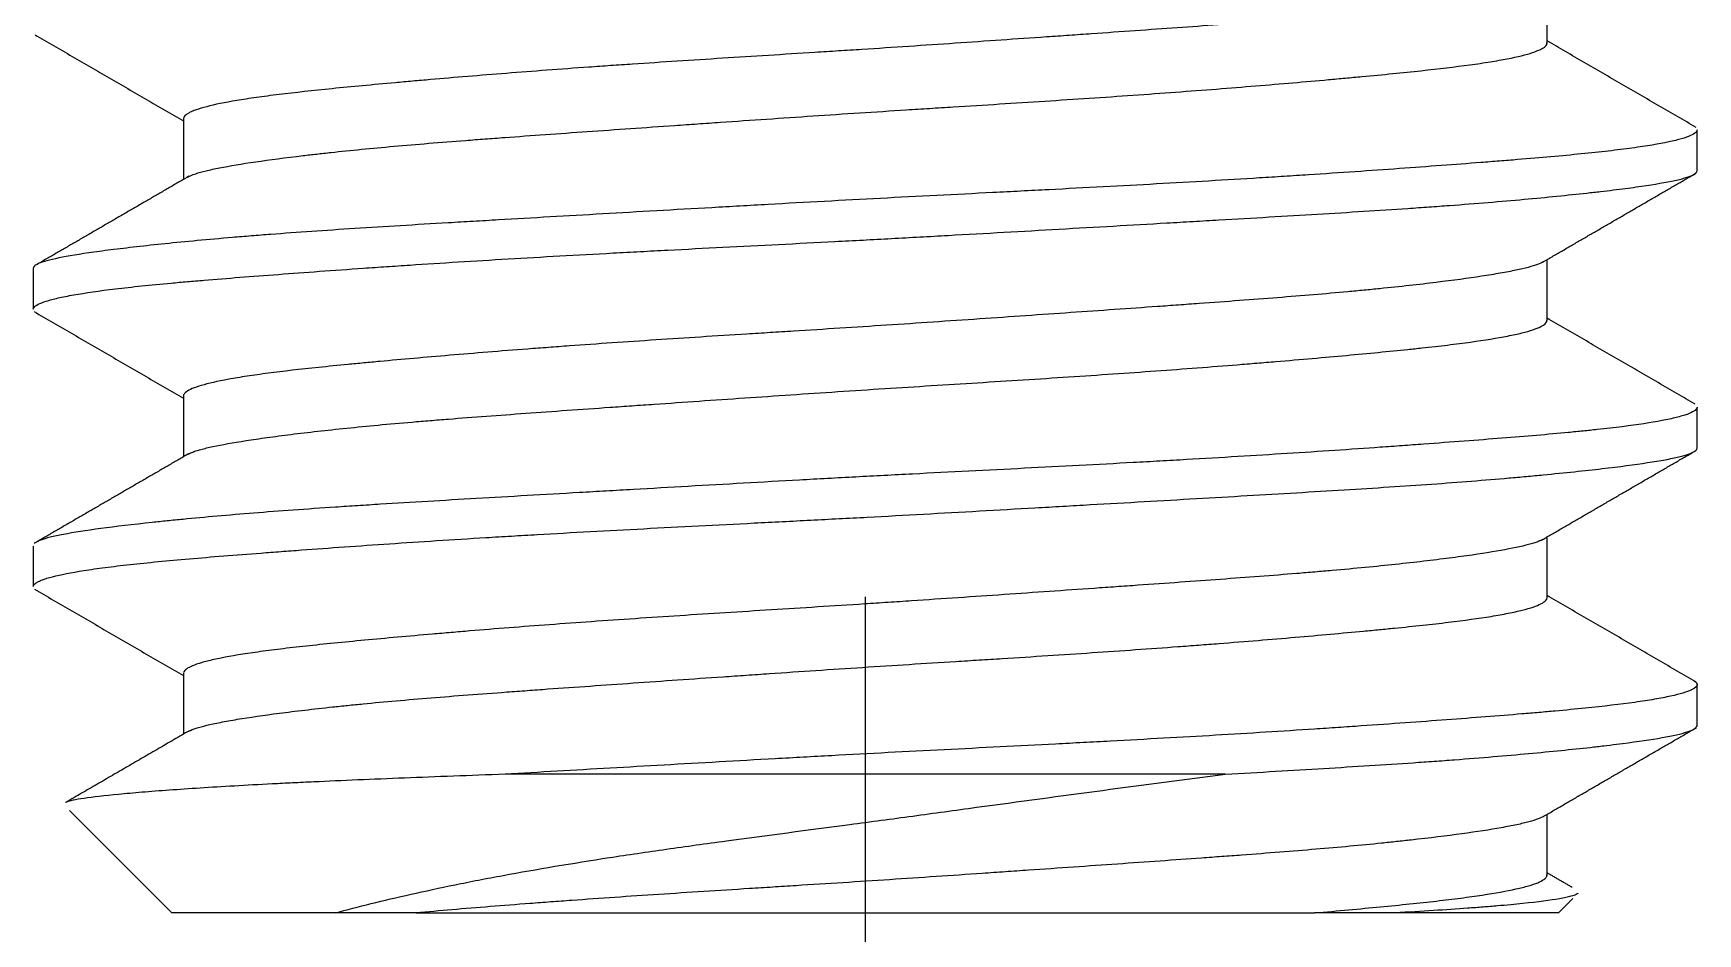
# Model space of a CAD drawing. Extents: x 1571 to 2360, y 0 to 579.
# Drawn here: x 1792.95 to 1798.95, y 174.46 to 177.71 of the extents above; entities that cross this region are included whole.
import ezdxf

# ---------------------------------------------------------------- set-up
doc = ezdxf.new("R2010")
doc.units = 0
doc.header["$LTSCALE"] = 10
doc.header["$MEASUREMENT"] = 0
doc.linetypes.add('CENTER', pattern=[2, 1.25, -0.25, 0.25, -0.25])
doc.layers.add('1', color=7, linetype='CONTINUOUS')

msp = doc.modelspace()

# ---------------------------------------------------------------- linework, layer by layer
at = {"layer": '1', "color": 1, "linetype": 'CENTER', "lineweight": -3}
msp.add_line((1795.947, 270.6756), (1795.947, 167.897), dxfattribs=at)
at = {"layer": '1', "color": 7, "linetype": 'Continuous', "lineweight": -3}
for p, q in [((1798.4055, 177.6716), (1798.4055, 177.8917)), ((1793.4885, 177.401), (1793.4885, 177.1808)), ((1798.947, 177.2138), (1798.947, 177.3593)), ((1798.4055, 176.6719), (1798.4055, 176.8917)), ((1792.947, 176.8593), (1792.947, 176.7134)), ((1793.4885, 176.4006), (1793.4885, 176.1808)), ((1798.947, 176.213), (1798.947, 176.3588)), ((1792.947, 175.859), (1792.947, 175.7137)), ((1798.4055, 175.6719), (1798.4055, 175.8917)), ((1793.4885, 175.4007), (1793.4885, 175.1808)), ((1798.947, 175.2136), (1798.947, 175.3596)), ((1797.2455, 175.0363), (1794.6485, 175.0363)), ((1793.0775, 174.9057), (1793.447, 174.5363)), ((1798.4055, 174.6716), (1798.4055, 174.8917)), ((1798.447, 174.5363), (1798.4984, 174.5876)), ((1794.0361, 174.5363), (1793.447, 174.5363)), ((1794.3274, 174.5363), (1797.5666, 174.5363)), ((1798.447, 174.5363), (1797.8579, 174.5363))]:
    msp.add_line(p, q, dxfattribs=at)
for points, knots in [([(1798.3942, 177.8852), (1798.3912, 177.8833), (1798.3876, 177.8813), (1798.376, 177.8759), (1798.3618, 177.8707), (1798.3434, 177.8654), (1798.33, 177.8619), (1798.3229, 177.8601), (1798.2849, 177.8513), (1798.2098, 177.8371), (1798.1068, 177.8223), (1798.0335, 177.8129), (1798.0185, 177.811), (1797.9873, 177.8072), (1797.9714, 177.8053), (1797.9224, 177.7996), (1797.8884, 177.7958), (1797.782, 177.7846), (1797.7055, 177.7772), (1797.5824, 177.7664), (1797.54, 177.7629), (1797.4522, 177.7558), (1797.4068, 177.7523), (1797.2681, 177.7417), (1797.0759, 177.7277), (1796.8698, 177.7133), (1796.7365, 177.704), (1796.7096, 177.7021), (1796.6555, 177.6983), (1796.6283, 177.6964), (1796.5467, 177.6908), (1796.492, 177.687), (1796.3271, 177.6756), (1796.2161, 177.668), (1796.048, 177.6568), (1795.9918, 177.6531), (1795.9069, 177.6476), (1795.8785, 177.6458), (1795.8218, 177.6422), (1795.7936, 177.6404), (1795.6529, 177.6315), (1795.5418, 177.6246), (1795.3228, 177.6107), (1795.2148, 177.6037), (1795.0817, 177.5947), (1795.0552, 177.5929), (1795.0026, 177.5893), (1794.9766, 177.5874), (1794.8992, 177.582), (1794.8487, 177.5783), (1794.7, 177.5672), (1794.6047, 177.5597), (1794.4678, 177.5484), (1794.4232, 177.5446), (1794.3577, 177.5389), (1794.3361, 177.537), (1794.2938, 177.5333), (1794.273, 177.5314), (1794.1709, 177.5222), (1794.0952, 177.5151), (1793.9554, 177.5011), (1793.8914, 177.4941), (1793.819, 177.4852), (1793.8049, 177.4834), (1793.7777, 177.4799), (1793.7646, 177.4781), (1793.7265, 177.4727), (1793.703, 177.4691), (1793.6377, 177.4582), (1793.6014, 177.4508), (1793.5577, 177.4395), (1793.545, 177.4357), (1793.5287, 177.43), (1793.5237, 177.4281), (1793.5148, 177.4243), (1793.5108, 177.4223), (1793.4953, 177.4139), (1793.4891, 177.4074), (1793.4885, 177.4011)], [0, 0, 0, 0, 0.012642, 0.012642, 0.035221, 0.046511, 0.046511, 0.057801, 0.057801, 0.10296, 0.148118, 0.148118, 0.159408, 0.159408, 0.170698, 0.170698, 0.193277, 0.193277, 0.238436, 0.238436, 0.261016, 0.261016, 0.283595, 0.283595, 0.328754, 0.373913, 0.373913, 0.385203, 0.385203, 0.396492, 0.396492, 0.419072, 0.419072, 0.464231, 0.464231, 0.48681, 0.48681, 0.4981, 0.4981, 0.50939, 0.50939, 0.554548, 0.554548, 0.599707, 0.599707, 0.610997, 0.610997, 0.622287, 0.622287, 0.644866, 0.644866, 0.690025, 0.690025, 0.712605, 0.712605, 0.723894, 0.723894, 0.735184, 0.735184, 0.780343, 0.780343, 0.825502, 0.825502, 0.836792, 0.836792, 0.848081, 0.848081, 0.870661, 0.870661, 0.91582, 0.91582, 0.938399, 0.938399, 0.949689, 0.949689, 0.960978, 0.960978, 1, 1, 1, 1]), ([(1793.503, 177.1893), (1793.5102, 177.1934), (1793.5201, 177.1975), (1793.5431, 177.2051), (1793.5618, 177.2103), (1793.5848, 177.2156), (1793.6011, 177.2192), (1793.6098, 177.2209), (1793.6554, 177.2299), (1793.6988, 177.2371), (1793.7992, 177.2518), (1793.8561, 177.2593), (1793.9358, 177.2688), (1793.9521, 177.2706), (1793.9857, 177.2744), (1794.003, 177.2764), (1794.0558, 177.2821), (1794.0924, 177.2858), (1794.206, 177.297), (1794.2869, 177.3041), (1794.4161, 177.3147), (1794.4827, 177.3199), (1794.5522, 177.3252), (1794.5992, 177.3287), (1794.6231, 177.3305), (1794.7433, 177.3394), (1794.9418, 177.3535), (1795.1523, 177.3682), (1795.2877, 177.3776), (1795.315, 177.3795), (1795.3699, 177.3833), (1795.3976, 177.3852), (1795.4805, 177.391), (1795.536, 177.3948), (1795.7026, 177.4061), (1795.8143, 177.4137), (1795.9825, 177.4246), (1796.0668, 177.43), (1796.1515, 177.4354), (1796.208, 177.4389), (1796.2362, 177.4407), (1796.3764, 177.4495), (1796.5965, 177.4633), (1796.8085, 177.4774), (1796.9644, 177.4884), (1797.016, 177.4921), (1797.1166, 177.4995), (1797.1658, 177.5032), (1797.31, 177.5145), (1797.4018, 177.522), (1797.5329, 177.5333), (1797.5755, 177.537), (1797.6377, 177.5426), (1797.6582, 177.5445), (1797.6985, 177.5482), (1797.7183, 177.55), (1797.815, 177.559), (1797.9571, 177.573), (1798.0745, 177.5869), (1798.1399, 177.5959), (1798.1526, 177.5977), (1798.1771, 177.6013), (1798.1889, 177.6032), (1798.2227, 177.6086), (1798.2434, 177.6123), (1798.3, 177.6233), (1798.3304, 177.6308), (1798.3649, 177.6422), (1798.3745, 177.646), (1798.3862, 177.6517), (1798.3896, 177.6536), (1798.3954, 177.6575), (1798.3978, 177.6593), (1798.404, 177.6654), (1798.4059, 177.6695), (1798.4054, 177.6735)], [0, 0, 0, 0, 0.026734, 0.026734, 0.049314, 0.060604, 0.060604, 0.071893, 0.071893, 0.117052, 0.117052, 0.162211, 0.162211, 0.173501, 0.173501, 0.184791, 0.184791, 0.20737, 0.20737, 0.252529, 0.252529, 0.275109, 0.286399, 0.286399, 0.297688, 0.297688, 0.342847, 0.388006, 0.388006, 0.399296, 0.399296, 0.410586, 0.410586, 0.433165, 0.433165, 0.478324, 0.478324, 0.500904, 0.512194, 0.512194, 0.523483, 0.523483, 0.568642, 0.613801, 0.613801, 0.636381, 0.636381, 0.65896, 0.65896, 0.704119, 0.704119, 0.726699, 0.726699, 0.737989, 0.737989, 0.749278, 0.749278, 0.794437, 0.839596, 0.839596, 0.850886, 0.850886, 0.862176, 0.862176, 0.884755, 0.884755, 0.929914, 0.929914, 0.952494, 0.952494, 0.963784, 0.963784, 0.975073, 0.975073, 1, 1, 1, 1]), ([(1798.947, 177.3602), (1798.9471, 177.3587), (1798.9468, 177.3572), (1798.9452, 177.3538), (1798.9438, 177.352), (1798.9337, 177.3426), (1798.9164, 177.335), (1798.8641, 177.3199), (1798.829, 177.3124), (1798.7739, 177.3032), (1798.7623, 177.3013), (1798.738, 177.2977), (1798.7252, 177.2958), (1798.6854, 177.2904), (1798.6569, 177.2868), (1798.5653, 177.2763), (1798.4965, 177.2694), (1798.3816, 177.2591), (1798.3414, 177.2557), (1798.2781, 177.2505), (1798.2564, 177.2488), (1798.2122, 177.2453), (1798.1896, 177.2435), (1798.0746, 177.2346), (1797.9767, 177.2273), (1797.7695, 177.2124), (1797.6602, 177.2049), (1797.5163, 177.1955), (1797.4872, 177.1937), (1797.4281, 177.1899), (1797.3982, 177.188), (1797.3079, 177.1825), (1797.2469, 177.1788), (1797.0617, 177.168), (1796.9351, 177.161), (1796.7406, 177.1506), (1796.675, 177.1472), (1796.5755, 177.142), (1796.5421, 177.1403), (1796.475, 177.1369), (1796.4411, 177.1351), (1796.2723, 177.1265), (1796.1372, 177.1197), (1795.867, 177.1055), (1795.7319, 177.0981), (1795.5629, 177.0886), (1795.5292, 177.0867), (1795.4616, 177.0829), (1795.4278, 177.081), (1795.3271, 177.0752), (1795.2607, 177.0714), (1795.0639, 177.0602), (1794.9356, 177.0528), (1794.7478, 177.042), (1794.686, 177.0384), (1794.5943, 177.0331), (1794.564, 177.0313), (1794.5036, 177.0278), (1794.4736, 177.0261), (1794.3258, 177.0173), (1794.2135, 177.0105), (1794, 176.9968), (1793.8989, 176.9899), (1793.7799, 176.9808), (1793.7564, 176.9789), (1793.7103, 176.9752), (1793.6875, 176.9733), (1793.621, 176.9677), (1793.5787, 176.9639), (1793.4575, 176.9527), (1793.3845, 176.9452), (1793.2866, 176.9341), (1793.2559, 176.9304), (1793.2128, 176.925), (1793.1989, 176.9232), (1793.1722, 176.9196), (1793.1593, 176.9178), (1793.098, 176.9089), (1793.0183, 176.8951), (1792.9739, 176.8816), (1792.9608, 176.8746), (1792.9607, 176.8745), (1792.9605, 176.8745)], [0, 0, 0, 0, 0.009171, 0.009171, 0.0203, 0.0203, 0.064816, 0.064816, 0.109331, 0.109331, 0.12046, 0.12046, 0.131589, 0.131589, 0.153847, 0.153847, 0.198363, 0.198363, 0.22062, 0.22062, 0.231749, 0.231749, 0.242878, 0.242878, 0.287394, 0.287394, 0.33191, 0.33191, 0.343038, 0.343038, 0.354167, 0.354167, 0.376425, 0.376425, 0.420941, 0.420941, 0.443199, 0.443199, 0.454328, 0.454328, 0.465457, 0.465457, 0.509972, 0.509972, 0.554488, 0.554488, 0.565617, 0.565617, 0.576746, 0.576746, 0.599004, 0.599004, 0.643519, 0.643519, 0.665777, 0.665777, 0.676906, 0.676906, 0.688035, 0.688035, 0.732551, 0.732551, 0.777066, 0.777066, 0.788195, 0.788195, 0.799324, 0.799324, 0.821582, 0.821582, 0.866098, 0.866098, 0.888355, 0.888355, 0.899484, 0.899484, 0.910613, 0.910613, 0.955129, 0.999645, 0.999645, 1, 1, 1, 1]), ([(1792.947, 176.7129), (1792.947, 176.7151), (1792.9479, 176.7173), (1792.9552, 176.7269), (1792.9699, 176.7344), (1793.0056, 176.7458), (1793.0198, 176.7496), (1793.0447, 176.7553), (1793.0535, 176.7572), (1793.0723, 176.761), (1793.0823, 176.7628), (1793.1346, 176.7721), (1793.1849, 176.7793), (1793.3021, 176.7934), (1793.369, 176.8004), (1793.4633, 176.809), (1793.4827, 176.8108), (1793.5223, 176.8142), (1793.5829, 176.8194), (1793.6474, 176.8246), (1793.7812, 176.835), (1793.877, 176.8422), (1794.0306, 176.8534), (1794.0834, 176.8571), (1794.1653, 176.8628), (1794.193, 176.8647), (1794.2488, 176.8685), (1794.277, 176.8704), (1794.4192, 176.8798), (1794.5372, 176.8872), (1794.7813, 176.9017), (1794.9075, 176.9087), (1795.0705, 176.9175), (1795.1034, 176.9193), (1795.1691, 176.9227), (1795.2679, 176.9279), (1795.3674, 176.933), (1795.5673, 176.9432), (1795.7018, 176.95), (1795.9052, 176.9606), (1795.9733, 176.9642), (1796.0759, 176.9698), (1796.1101, 176.9717), (1796.1782, 176.9754), (1796.2121, 176.9773), (1796.3812, 176.9867), (1796.5145, 176.9943), (1796.7773, 177.0093), (1796.9069, 177.0167), (1797.0664, 177.0259), (1797.0981, 177.0277), (1797.1608, 177.0314), (1797.2539, 177.0367), (1797.3444, 177.042), (1797.5217, 177.0524), (1797.6352, 177.0592), (1797.7983, 177.0696), (1797.8514, 177.073), (1797.9293, 177.0783), (1797.9549, 177.0801), (1798.005, 177.0836), (1798.0297, 177.0854), (1798.1506, 177.0944), (1798.2402, 177.1018), (1798.4052, 177.1168), (1798.4807, 177.1243), (1798.566, 177.1337), (1798.5825, 177.1356), (1798.6144, 177.1393), (1798.6606, 177.1448), (1798.7019, 177.1502), (1798.7781, 177.1608), (1798.8203, 177.1678), (1798.8707, 177.1781), (1798.8853, 177.1815), (1798.91, 177.1884), (1798.92, 177.1918), (1798.941, 177.2012), (1798.9474, 177.2072), (1798.947, 177.2134)], [0, 0, 0, 0, 0.013123, 0.013123, 0.056286, 0.056286, 0.077867, 0.077867, 0.088658, 0.088658, 0.099449, 0.099449, 0.142612, 0.142612, 0.185775, 0.185775, 0.196565, 0.196565, 0.207356, 0.228938, 0.228938, 0.272101, 0.272101, 0.293682, 0.293682, 0.304473, 0.304473, 0.315264, 0.315264, 0.358427, 0.358427, 0.40159, 0.40159, 0.41238, 0.41238, 0.423171, 0.444753, 0.444753, 0.487916, 0.487916, 0.509497, 0.509497, 0.520288, 0.520288, 0.531079, 0.531079, 0.574242, 0.574242, 0.617405, 0.617405, 0.628195, 0.628195, 0.638986, 0.660568, 0.660568, 0.703731, 0.703731, 0.725312, 0.725312, 0.736103, 0.736103, 0.746894, 0.746894, 0.790057, 0.790057, 0.83322, 0.83322, 0.84401, 0.84401, 0.854801, 0.876383, 0.876383, 0.919546, 0.919546, 0.941127, 0.941127, 0.962709, 0.962709, 1, 1, 1, 1]), ([(1798.3922, 176.8839), (1798.3868, 176.8807), (1798.3799, 176.8776), (1798.3528, 176.8674), (1798.3267, 176.8605), (1798.2764, 176.8499), (1798.2577, 176.8463), (1798.2268, 176.8409), (1798.216, 176.8391), (1798.1936, 176.8354), (1798.1819, 176.8336), (1798.1217, 176.8244), (1798.067, 176.817), (1797.9446, 176.802), (1797.8769, 176.7944), (1797.7839, 176.785), (1797.7649, 176.7831), (1797.7263, 176.7794), (1797.7068, 176.7775), (1797.647, 176.772), (1797.606, 176.7685), (1797.4794, 176.7578), (1797.3901, 176.7509), (1797.2491, 176.7404), (1797.2009, 176.7368), (1797.1267, 176.7315), (1797.1017, 176.7297), (1797.0514, 176.7261), (1797.0262, 176.7243), (1796.899, 176.7153), (1796.7947, 176.708), (1796.5811, 176.6931), (1796.4717, 176.6856), (1796.2479, 176.6702), (1796.1359, 176.6626), (1795.9119, 176.6479), (1795.7999, 176.6408), (1795.66, 176.632), (1795.632, 176.6302), (1795.576, 176.6267), (1795.548, 176.6249), (1795.4641, 176.6197), (1795.4089, 176.6162), (1795.2451, 176.6057), (1795.1384, 176.5986), (1794.9824, 176.5879), (1794.9053, 176.5824), (1794.8296, 176.5769), (1794.7795, 176.5731), (1794.7546, 176.5713), (1794.6315, 176.5619), (1794.5379, 176.5543), (1794.3603, 176.5393), (1794.2762, 176.5318), (1794.1773, 176.5227), (1794.1578, 176.5209), (1794.1194, 176.5173), (1794.1005, 176.5155), (1794.0452, 176.5101), (1794.0099, 176.5066), (1793.9091, 176.4961), (1793.8484, 176.4891), (1793.7672, 176.4785), (1793.729, 176.4732), (1793.6946, 176.4677), (1793.6725, 176.464), (1793.6618, 176.4622), (1793.6111, 176.4529), (1793.5454, 176.438), (1793.5094, 176.4228), (1793.4964, 176.4133), (1793.4942, 176.4114), (1793.491, 176.4077), (1793.4898, 176.4058), (1793.4888, 176.403), (1793.4886, 176.4021), (1793.4885, 176.4012)], [0, 0, 0, 0, 0.02065, 0.02065, 0.06594, 0.06594, 0.088585, 0.088585, 0.099907, 0.099907, 0.11123, 0.11123, 0.156519, 0.156519, 0.201809, 0.201809, 0.213131, 0.213131, 0.224454, 0.224454, 0.247099, 0.247099, 0.292389, 0.292389, 0.315033, 0.315033, 0.326356, 0.326356, 0.337678, 0.337678, 0.382968, 0.382968, 0.428258, 0.428258, 0.473548, 0.473548, 0.518837, 0.518837, 0.53016, 0.53016, 0.541482, 0.541482, 0.564127, 0.564127, 0.609417, 0.609417, 0.632062, 0.643384, 0.643384, 0.654707, 0.654707, 0.699996, 0.699996, 0.745286, 0.745286, 0.756609, 0.756609, 0.767931, 0.767931, 0.790576, 0.790576, 0.835866, 0.835866, 0.858511, 0.869833, 0.869833, 0.881156, 0.881156, 0.926445, 0.971735, 0.971735, 0.983058, 0.983058, 0.99438, 0.99438, 1, 1, 1, 1]), ([(1792.9524, 176.8691), (1792.9505, 176.8674), (1792.9491, 176.8658), (1792.9476, 176.863), (1792.9472, 176.862), (1792.9471, 176.8609)], [0, 0, 0, 0, 0.614539, 0.614539, 1, 1, 1, 1]), ([(1793.5031, 176.1893), (1793.5074, 176.1918), (1793.5126, 176.1942), (1793.5233, 176.1985), (1793.5283, 176.2002), (1793.5391, 176.2037), (1793.545, 176.2055), (1793.564, 176.2108), (1793.5785, 176.2143), (1793.6274, 176.2248), (1793.6672, 176.2319), (1793.7377, 176.2429), (1793.7631, 176.2466), (1793.8039, 176.2522), (1793.8179, 176.2541), (1793.8468, 176.2579), (1793.8616, 176.2598), (1793.9377, 176.2692), (1794.0045, 176.2767), (1794.1499, 176.2917), (1794.2285, 176.299), (1794.3344, 176.308), (1794.356, 176.3098), (1794.3995, 176.3133), (1794.4216, 176.3151), (1794.4885, 176.3204), (1794.5341, 176.3239), (1794.6739, 176.3343), (1794.771, 176.3413), (1794.9227, 176.3521), (1794.9743, 176.3558), (1795.0532, 176.3613), (1795.0797, 176.3631), (1795.1329, 176.3669), (1795.1596, 176.3687), (1795.2934, 176.378), (1795.4021, 176.3856), (1795.6226, 176.4007), (1795.7344, 176.4083), (1795.9046, 176.4196), (1795.9611, 176.4232), (1796.0736, 176.4305), (1796.1296, 176.434), (1796.2969, 176.4445), (1796.4075, 176.4514), (1796.5718, 176.4619), (1796.6263, 176.4654), (1796.7347, 176.4726), (1796.788, 176.4761), (1796.9452, 176.4869), (1797.0465, 176.4942), (1797.1933, 176.5054), (1797.2654, 176.511), (1797.3355, 176.5167), (1797.3818, 176.5205), (1797.4048, 176.5224), (1797.518, 176.5319), (1797.6028, 176.5394), (1797.7615, 176.5539), (1797.8354, 176.561), (1797.9207, 176.5698), (1797.9374, 176.5715), (1797.9701, 176.575), (1797.9861, 176.5768), (1798.0328, 176.5821), (1798.0621, 176.5856), (1798.1448, 176.5963), (1798.1929, 176.6034), (1798.2546, 176.6144), (1798.2828, 176.6199), (1798.3071, 176.6255), (1798.3223, 176.6293), (1798.3295, 176.6312), (1798.3629, 176.6408), (1798.3817, 176.6484), (1798.4019, 176.6618), (1798.4061, 176.6677), (1798.4054, 176.6735)], [0, 0, 0, 0, 0.015896, 0.015896, 0.027185, 0.027185, 0.038475, 0.038475, 0.061054, 0.061054, 0.106213, 0.106213, 0.128793, 0.128793, 0.140083, 0.140083, 0.151372, 0.151372, 0.196531, 0.196531, 0.24169, 0.24169, 0.25298, 0.25298, 0.26427, 0.26427, 0.286849, 0.286849, 0.332008, 0.332008, 0.354587, 0.354587, 0.365877, 0.365877, 0.377167, 0.377167, 0.422326, 0.422326, 0.467485, 0.467485, 0.490064, 0.490064, 0.512643, 0.512643, 0.557802, 0.557802, 0.580382, 0.580382, 0.602961, 0.602961, 0.64812, 0.64812, 0.6707, 0.681989, 0.681989, 0.693279, 0.693279, 0.738438, 0.738438, 0.783597, 0.783597, 0.794887, 0.794887, 0.806176, 0.806176, 0.828756, 0.828756, 0.873915, 0.873915, 0.896494, 0.907784, 0.907784, 0.919074, 0.919074, 0.964232, 0.964232, 1, 1, 1, 1]), ([(1798.947, 176.3603), (1798.9471, 176.359), (1798.9469, 176.3577), (1798.9436, 176.3491), (1798.9317, 176.3415), (1798.9052, 176.332), (1798.8992, 176.3301), (1798.8863, 176.3263), (1798.8652, 176.3206), (1798.8392, 176.3149), (1798.7806, 176.3038), (1798.7331, 176.2965), (1798.6488, 176.2858), (1798.6185, 176.2823), (1798.5698, 176.277), (1798.553, 176.2753), (1798.5184, 176.2718), (1798.5007, 176.27), (1798.4097, 176.2614), (1798.3297, 176.2546), (1798.1557, 176.2408), (1798.0617, 176.2337), (1797.9352, 176.2244), (1797.9093, 176.2225), (1797.8571, 176.2187), (1797.7778, 176.2131), (1797.6958, 176.2074), (1797.5282, 176.1962), (1797.4118, 176.1888), (1797.23, 176.1778), (1797.1683, 176.1742), (1797.0738, 176.1688), (1797.0419, 176.167), (1796.9779, 176.1634), (1796.9458, 176.1616), (1796.7847, 176.1529), (1796.5232, 176.1392), (1796.2542, 176.1257), (1796.0837, 176.1169), (1796.0494, 176.1151), (1795.981, 176.1115), (1795.9469, 176.1097), (1795.8448, 176.1042), (1795.7771, 176.1005), (1795.5748, 176.0893), (1795.4411, 176.0817), (1795.2425, 176.0704), (1795.1765, 176.0666), (1795.0781, 176.061), (1795.0454, 176.0591), (1794.9804, 176.0554), (1794.9482, 176.0535), (1794.7884, 176.0444), (1794.6648, 176.0372), (1794.4259, 176.0233), (1794.3105, 176.0164), (1794.1716, 176.0078), (1794.1441, 176.006), (1794.0899, 176.0026), (1794.01, 175.9974), (1793.9338, 175.9921), (1793.7864, 175.9815), (1793.6948, 175.9741), (1793.5673, 175.9629), (1793.5264, 175.9591), (1793.4677, 175.9534), (1793.4486, 175.9515), (1793.4114, 175.9478), (1793.3933, 175.9459), (1793.3057, 175.9365), (1793.2441, 175.9292), (1793.1374, 175.9149), (1793.0923, 175.9079), (1793.0467, 175.8992), (1793.0381, 175.8975), (1793.0221, 175.8941), (1792.9999, 175.8889), (1792.983, 175.8838), (1792.9677, 175.8781), (1792.9625, 175.8757), (1792.9585, 175.8733)], [0, 0, 0, 0, 0.008167, 0.008167, 0.052556, 0.052556, 0.063654, 0.063654, 0.074751, 0.096945, 0.096945, 0.141335, 0.141335, 0.163529, 0.163529, 0.174627, 0.174627, 0.185724, 0.185724, 0.230113, 0.230113, 0.274502, 0.274502, 0.2856, 0.2856, 0.296697, 0.318892, 0.318892, 0.363281, 0.363281, 0.385475, 0.385475, 0.396573, 0.396573, 0.40767, 0.40767, 0.452059, 0.496449, 0.496449, 0.507546, 0.507546, 0.518643, 0.518643, 0.540838, 0.540838, 0.585227, 0.585227, 0.607422, 0.607422, 0.618519, 0.618519, 0.629616, 0.629616, 0.674005, 0.674005, 0.718395, 0.718395, 0.729492, 0.729492, 0.740589, 0.762784, 0.762784, 0.807173, 0.807173, 0.829368, 0.829368, 0.840465, 0.840465, 0.851562, 0.851562, 0.895952, 0.895952, 0.940341, 0.940341, 0.951438, 0.951438, 0.962535, 0.98473, 0.98473, 1, 1, 1, 1]), ([(1792.947, 175.713), (1792.9471, 175.7172), (1792.9502, 175.7214), (1792.9591, 175.7276), (1792.9624, 175.7295), (1792.9701, 175.7333), (1792.9746, 175.7353), (1792.9897, 175.741), (1793.002, 175.7448), (1793.0454, 175.7561), (1793.0832, 175.7635), (1793.153, 175.7745), (1793.1784, 175.7781), (1793.2199, 175.7835), (1793.2343, 175.7853), (1793.2643, 175.7889), (1793.2798, 175.7906), (1793.3597, 175.7995), (1793.5026, 175.8131), (1793.6749, 175.8268), (1793.792, 175.8357), (1793.8159, 175.8375), (1793.8646, 175.8412), (1793.8894, 175.843), (1793.9647, 175.8486), (1794.0162, 175.8523), (1794.1747, 175.8636), (1794.2855, 175.8711), (1794.4595, 175.8822), (1794.5188, 175.8859), (1794.6098, 175.8915), (1794.6404, 175.8933), (1794.7024, 175.897), (1794.7336, 175.8988), (1794.8904, 175.9078), (1795.1461, 175.9218), (1795.4114, 175.9353), (1795.5803, 175.9439), (1795.6142, 175.9456), (1795.6823, 175.9491), (1795.7164, 175.9508), (1795.8186, 175.9561), (1795.8864, 175.9596), (1796.0896, 175.9704), (1796.2244, 175.9779), (1796.4255, 175.9893), (1796.4924, 175.9931), (1796.5925, 175.9988), (1796.6258, 176.0007), (1796.6923, 176.0045), (1796.7254, 176.0064), (1796.8895, 176.0157), (1797.1447, 176.0304), (1797.3853, 176.0444), (1797.5602, 176.0548), (1797.6178, 176.0583), (1797.7293, 176.0652), (1797.7835, 176.0686), (1797.9413, 176.0789), (1798.0403, 176.0859), (1798.1794, 176.0969), (1798.2242, 176.1006), (1798.289, 176.1063), (1798.3102, 176.1082), (1798.3518, 176.112), (1798.3721, 176.1139), (1798.4708, 176.1233), (1798.6123, 176.1383), (1798.7217, 176.1526), (1798.7797, 176.1615), (1798.7907, 176.1632), (1798.8118, 176.1667), (1798.8417, 176.172), (1798.8664, 176.1771), (1798.9089, 176.1873), (1798.9282, 176.1941), (1798.9435, 176.2045), (1798.9464, 176.208), (1798.947, 176.2123), (1798.947, 176.213), (1798.947, 176.2136)], [0, 0, 0, 0, 0.024862, 0.024862, 0.035653, 0.035653, 0.046444, 0.046444, 0.068025, 0.068025, 0.111188, 0.111188, 0.13277, 0.13277, 0.14356, 0.14356, 0.154351, 0.154351, 0.197514, 0.240677, 0.240677, 0.251468, 0.251468, 0.262258, 0.262258, 0.28384, 0.28384, 0.327003, 0.327003, 0.348584, 0.348584, 0.359375, 0.359375, 0.370166, 0.370166, 0.413329, 0.456492, 0.456492, 0.467282, 0.467282, 0.478073, 0.478073, 0.499655, 0.499655, 0.542818, 0.542818, 0.564399, 0.564399, 0.57519, 0.57519, 0.585981, 0.585981, 0.629144, 0.672307, 0.672307, 0.693888, 0.693888, 0.71547, 0.71547, 0.758632, 0.758632, 0.780214, 0.780214, 0.791005, 0.791005, 0.801795, 0.801795, 0.844958, 0.888121, 0.888121, 0.898912, 0.898912, 0.909703, 0.931284, 0.931284, 0.974447, 0.974447, 0.996029, 0.996029, 1, 1, 1, 1]), ([(1798.3902, 175.8828), (1798.3885, 175.8819), (1798.3834, 175.8792), (1798.3771, 175.8765), (1798.3678, 175.873), (1798.3627, 175.8713), (1798.3347, 175.8625), (1798.3049, 175.8555), (1798.231, 175.8413), (1798.1869, 175.8341), (1798.1227, 175.8248), (1798.1094, 175.823), (1798.0819, 175.8192), (1798.0677, 175.8173), (1798.0238, 175.8116), (1797.9931, 175.8079), (1797.8964, 175.7965), (1797.826, 175.789), (1797.7117, 175.7779), (1797.6721, 175.7743), (1797.6105, 175.7689), (1797.5896, 175.7671), (1797.547, 175.7635), (1797.5253, 175.7617), (1797.4157, 175.7528), (1797.2323, 175.7389), (1797.0334, 175.7248), (1796.9041, 175.7157), (1796.878, 175.7138), (1796.8253, 175.7101), (1796.7987, 175.7083), (1796.7187, 175.7027), (1796.665, 175.699), (1796.5028, 175.6877), (1796.3932, 175.6801), (1796.2265, 175.6688), (1796.1427, 175.6631), (1796.0579, 175.6575), (1796.0012, 175.6537), (1795.9728, 175.6519), (1795.8315, 175.6427), (1795.6075, 175.6287), (1795.3877, 175.6149), (1795.2246, 175.6043), (1795.1704, 175.6007), (1795.064, 175.5935), (1795.0117, 175.5899), (1794.8575, 175.579), (1794.7583, 175.5717), (1794.6147, 175.5604), (1794.5677, 175.5566), (1794.4987, 175.551), (1794.4758, 175.549), (1794.4308, 175.5452), (1794.4086, 175.5433), (1794.2995, 175.5339), (1794.2179, 175.5265), (1794.0659, 175.5122), (1793.9954, 175.5053), (1793.9145, 175.4964), (1793.8986, 175.4947), (1793.8678, 175.4911), (1793.8528, 175.4894), (1793.8093, 175.4841), (1793.7821, 175.4805), (1793.7057, 175.4698), (1793.6618, 175.4626), (1793.6064, 175.4515), (1793.5897, 175.4478), (1793.5674, 175.4421), (1793.5604, 175.4402), (1793.5475, 175.4364), (1793.5415, 175.4345), (1793.5139, 175.4249), (1793.4996, 175.4173), (1793.4903, 175.407), (1793.4889, 175.4042), (1793.4886, 175.4014)], [0, 0, 0, 0, 0.005993, 0.017348, 0.017348, 0.028704, 0.028704, 0.074125, 0.074125, 0.119546, 0.119546, 0.130902, 0.130902, 0.142257, 0.142257, 0.164968, 0.164968, 0.210389, 0.210389, 0.2331, 0.2331, 0.244455, 0.244455, 0.255811, 0.255811, 0.301232, 0.346653, 0.346653, 0.358009, 0.358009, 0.369364, 0.369364, 0.392075, 0.392075, 0.437496, 0.437496, 0.460207, 0.471562, 0.471562, 0.482917, 0.482917, 0.528339, 0.57376, 0.57376, 0.596471, 0.596471, 0.619182, 0.619182, 0.664603, 0.664603, 0.687314, 0.687314, 0.698669, 0.698669, 0.710024, 0.710024, 0.755446, 0.755446, 0.800867, 0.800867, 0.812222, 0.812222, 0.823578, 0.823578, 0.846288, 0.846288, 0.89171, 0.89171, 0.91442, 0.91442, 0.925776, 0.925776, 0.937131, 0.937131, 0.982552, 0.982552, 1, 1, 1, 1]), ([(1793.5059, 175.1909), (1793.5065, 175.1912), (1793.5072, 175.1915), (1793.522, 175.1989), (1793.5436, 175.2058), (1793.5872, 175.2162), (1793.6119, 175.2215), (1793.6408, 175.2269), (1793.661, 175.2305), (1793.6717, 175.2324), (1793.7268, 175.2415), (1793.8284, 175.2562), (1793.956, 175.2713), (1794.0441, 175.2808), (1794.0621, 175.2827), (1794.0991, 175.2864), (1794.1179, 175.2883), (1794.1753, 175.2939), (1794.2148, 175.2976), (1794.3371, 175.3084), (1794.4234, 175.3154), (1794.5602, 175.3258), (1794.6305, 175.3311), (1794.7035, 175.3364), (1794.7528, 175.34), (1794.7776, 175.3418), (1794.9027, 175.3507), (1795.1081, 175.3652), (1795.3239, 175.3802), (1795.462, 175.3897), (1795.4899, 175.3916), (1795.5458, 175.3954), (1795.5737, 175.3973), (1795.6576, 175.4031), (1795.7135, 175.4068), (1795.8813, 175.4181), (1795.9933, 175.4254), (1796.1614, 175.436), (1796.2174, 175.4395), (1796.3015, 175.4448), (1796.3296, 175.4465), (1796.3856, 175.4501), (1796.4134, 175.4518), (1796.5516, 175.4606), (1796.7678, 175.4745), (1796.974, 175.489), (1797.0998, 175.4983), (1797.1248, 175.5002), (1797.1742, 175.5039), (1797.1986, 175.5058), (1797.2709, 175.5114), (1797.3179, 175.5152), (1797.4554, 175.5265), (1797.5423, 175.534), (1797.6655, 175.5451), (1797.7054, 175.5488), (1797.7634, 175.5542), (1797.7824, 175.556), (1797.8196, 175.5596), (1797.8378, 175.5614), (1797.9266, 175.5702), (1797.9911, 175.5771), (1798.1073, 175.5912), (1798.159, 175.5983), (1798.2152, 175.6074), (1798.226, 175.6093), (1798.2466, 175.613), (1798.2564, 175.6148), (1798.2845, 175.6204), (1798.3013, 175.6241), (1798.3462, 175.6353), (1798.3687, 175.6429), (1798.3911, 175.6543), (1798.3967, 175.6581), (1798.4022, 175.6638), (1798.4035, 175.6656), (1798.4051, 175.6691), (1798.4055, 175.6707), (1798.4055, 175.6723)], [0, 0, 0, 0, 0.00218, 0.00218, 0.047602, 0.047602, 0.070312, 0.081668, 0.081668, 0.093023, 0.093023, 0.138445, 0.183866, 0.183866, 0.195222, 0.195222, 0.206577, 0.206577, 0.229288, 0.229288, 0.274709, 0.274709, 0.29742, 0.308776, 0.308776, 0.320131, 0.320131, 0.365552, 0.410974, 0.410974, 0.422329, 0.422329, 0.433685, 0.433685, 0.456396, 0.456396, 0.501817, 0.501817, 0.524528, 0.524528, 0.535883, 0.535883, 0.547239, 0.547239, 0.59266, 0.638082, 0.638082, 0.649437, 0.649437, 0.660793, 0.660793, 0.683503, 0.683503, 0.728925, 0.728925, 0.751636, 0.751636, 0.762991, 0.762991, 0.774346, 0.774346, 0.819768, 0.819768, 0.865189, 0.865189, 0.876545, 0.876545, 0.8879, 0.8879, 0.910611, 0.910611, 0.956033, 0.956033, 0.978743, 0.978743, 0.990099, 0.990099, 1, 1, 1, 1]), ([(1798.934, 175.3742), (1798.9347, 175.3738), (1798.9353, 175.3734), (1798.9418, 175.3696), (1798.9453, 175.3661), (1798.9489, 175.3553), (1798.942, 175.3478), (1798.9101, 175.3328), (1798.8852, 175.3252), (1798.8426, 175.3158), (1798.8335, 175.3139), (1798.8142, 175.3102), (1798.8039, 175.3083), (1798.7714, 175.3027), (1798.7477, 175.299), (1798.6703, 175.2882), (1798.6105, 175.2812), (1798.5088, 175.2708), (1798.4729, 175.2673), (1798.416, 175.2622), (1798.3965, 175.2605), (1798.3564, 175.257), (1798.3359, 175.2553), (1798.2308, 175.2466), (1798.1402, 175.2396), (1797.9469, 175.2252), (1797.844, 175.2177), (1797.7077, 175.2083), (1797.68, 175.2064), (1797.6239, 175.2026), (1797.5953, 175.2007), (1797.5089, 175.195), (1797.4504, 175.1913), (1797.2719, 175.1802), (1797.1493, 175.173), (1796.96, 175.1624), (1796.8959, 175.1589), (1796.7985, 175.1537), (1796.7658, 175.1519), (1796.6999, 175.1485), (1796.6667, 175.1467), (1796.5001, 175.1381), (1796.3662, 175.1313), (1796.0971, 175.1176), (1795.9619, 175.1106), (1795.7921, 175.1013), (1795.7581, 175.0995), (1795.6901, 175.0957), (1795.6559, 175.0938), (1795.5539, 175.0881), (1795.4865, 175.0843), (1795.2863, 175.0729), (1795.1553, 175.0654), (1794.8982, 175.0507), (1794.772, 175.0434), (1794.6485, 175.0363)], [0, 0, 0, 0, 0.003359, 0.003359, 0.035509, 0.035509, 0.099808, 0.099808, 0.164108, 0.164108, 0.180183, 0.180183, 0.196258, 0.196258, 0.228407, 0.228407, 0.292707, 0.292707, 0.324856, 0.324856, 0.340931, 0.340931, 0.357006, 0.357006, 0.421305, 0.421305, 0.485605, 0.485605, 0.50168, 0.50168, 0.517755, 0.517755, 0.549904, 0.549904, 0.614204, 0.614204, 0.646353, 0.646353, 0.662428, 0.662428, 0.678503, 0.678503, 0.742802, 0.742802, 0.807102, 0.807102, 0.823177, 0.823177, 0.839252, 0.839252, 0.871401, 0.871401, 0.935701, 0.935701, 1, 1, 1, 1]), ([(1797.2455, 175.0363), (1797.3691, 175.0434), (1797.4872, 175.0503), (1797.7129, 175.0641), (1797.8205, 175.0709), (1797.9483, 175.0796), (1797.9735, 175.0814), (1798.0233, 175.0849), (1798.0479, 175.0867), (1798.1204, 175.0922), (1798.1668, 175.0959), (1798.3003, 175.1071), (1798.3819, 175.1146), (1798.4931, 175.1258), (1798.5283, 175.1295), (1798.5782, 175.1351), (1798.5944, 175.137), (1798.6258, 175.1406), (1798.6411, 175.1425), (1798.7146, 175.1517), (1798.7644, 175.1587), (1798.8465, 175.1726), (1798.8788, 175.1794), (1798.908, 175.1879), (1798.9133, 175.1897), (1798.9228, 175.1931), (1798.927, 175.1948), (1798.9377, 175.2), (1798.9425, 175.2035), (1798.9466, 175.2093), (1798.9472, 175.2116), (1798.9469, 175.2139)], [0, 0, 0, 0, 0.120192, 0.120192, 0.240384, 0.240384, 0.270432, 0.270432, 0.30048, 0.30048, 0.360577, 0.360577, 0.480769, 0.480769, 0.540865, 0.540865, 0.570913, 0.570913, 0.600961, 0.600961, 0.721153, 0.721153, 0.841345, 0.841345, 0.871393, 0.871393, 0.901441, 0.901441, 0.961538, 0.961538, 1, 1, 1, 1]), ([(1794.6485, 175.0363), (1794.5212, 175.0315), (1794.279, 175.0223), (1794.0609, 175.0132), (1793.9325, 175.0073), (1793.9072, 175.0061), (1793.8574, 175.0037), (1793.8329, 175.0025), (1793.7612, 174.9988), (1793.7157, 174.9963), (1793.5855, 174.9888), (1793.5073, 174.9837), (1793.4027, 174.9761), (1793.3699, 174.9736), (1793.3241, 174.9699), (1793.3094, 174.9686), (1793.2811, 174.9661), (1793.2676, 174.9649), (1793.2032, 174.9588), (1793.1617, 174.954), (1793.0986, 174.9446), (1793.077, 174.94), (1793.065, 174.9349), (1793.0643, 174.9346), (1793.0636, 174.9342)], [0, 0, 0, 0, 0.141403, 0.282806, 0.282806, 0.318156, 0.318156, 0.353507, 0.353507, 0.424208, 0.424208, 0.565611, 0.565611, 0.636313, 0.636313, 0.671663, 0.671663, 0.707014, 0.707014, 0.848417, 0.848417, 0.98982, 0.98982, 1, 1, 1, 1]), ([(1794.0361, 174.5363), (1794.0767, 174.5474), (1794.1198, 174.5585), (1794.2109, 174.5809), (1794.3067, 174.6036), (1794.4124, 174.6263), (1794.4954, 174.6433), (1794.5238, 174.649), (1794.5817, 174.6602), (1794.6114, 174.6658), (1794.7626, 174.6938), (1794.8903, 174.7151), (1795.0916, 174.746), (1795.1603, 174.7561), (1795.2658, 174.7711), (1795.3013, 174.7761), (1795.3732, 174.7861), (1795.4096, 174.7911), (1795.5924, 174.8158), (1795.741, 174.8352), (1795.9667, 174.8651), (1796.0423, 174.8753), (1796.1566, 174.8908), (1796.1948, 174.896), (1796.2715, 174.9064), (1796.31, 174.9117), (1796.5013, 174.9377), (1796.6526, 174.9582), (1796.9517, 174.998), (1797.0995, 175.0173), (1797.2455, 175.0363)], [0, 0, 0, 0, 0.0625, 0.0625, 0.125, 0.1875, 0.1875, 0.21875, 0.21875, 0.25, 0.25, 0.375, 0.375, 0.4375, 0.4375, 0.46875, 0.46875, 0.5, 0.5, 0.625, 0.625, 0.6875, 0.6875, 0.71875, 0.71875, 0.75, 0.75, 0.875, 0.875, 1, 1, 1, 1]), ([(1798.3947, 174.8855), (1798.3841, 174.8785), (1798.3661, 174.8716), (1798.3276, 174.8612), (1798.3128, 174.8576), (1798.2878, 174.8523), (1798.279, 174.8505), (1798.2604, 174.8469), (1798.2506, 174.8451), (1798.1998, 174.8361), (1798.1047, 174.8215), (1797.9829, 174.8065), (1797.8982, 174.797), (1797.8808, 174.7951), (1797.8452, 174.7913), (1797.8271, 174.7894), (1797.7719, 174.7837), (1797.7337, 174.78), (1797.6153, 174.7691), (1797.5313, 174.7621), (1797.3975, 174.7515), (1797.3516, 174.748), (1797.2808, 174.7427), (1797.2569, 174.741), (1797.2086, 174.7374), (1797.1842, 174.7356), (1797.0615, 174.7268), (1796.9604, 174.7196), (1796.7523, 174.705), (1796.6454, 174.6976), (1796.5079, 174.6881), (1796.4802, 174.6862), (1796.4248, 174.6823), (1796.397, 174.6804), (1796.3137, 174.6747), (1796.2581, 174.6709), (1796.0909, 174.6596), (1795.979, 174.6522), (1795.8104, 174.6414), (1795.7541, 174.6379), (1795.6695, 174.6326), (1795.6413, 174.6308), (1795.5852, 174.6273), (1795.5573, 174.6255), (1795.4185, 174.6168), (1795.3096, 174.6099), (1795.0961, 174.5958), (1794.9914, 174.5886), (1794.8634, 174.5793), (1794.838, 174.5775), (1794.7878, 174.5738), (1794.763, 174.5719), (1794.6895, 174.5663), (1794.6416, 174.5626), (1794.5012, 174.5513), (1794.4121, 174.5437), (1794.3274, 174.5363)], [0, 0, 0, 0, 0.0625, 0.0625, 0.09375, 0.09375, 0.109375, 0.109375, 0.125, 0.125, 0.1875, 0.25, 0.25, 0.265625, 0.265625, 0.28125, 0.28125, 0.3125, 0.3125, 0.375, 0.375, 0.40625, 0.40625, 0.421875, 0.421875, 0.4375, 0.4375, 0.5, 0.5, 0.5625, 0.5625, 0.578125, 0.578125, 0.59375, 0.59375, 0.625, 0.625, 0.6875, 0.6875, 0.71875, 0.71875, 0.734375, 0.734375, 0.75, 0.75, 0.8125, 0.8125, 0.875, 0.875, 0.890625, 0.890625, 0.90625, 0.90625, 0.9375, 0.9375, 1, 1, 1, 1]), ([(1797.5666, 174.5363), (1797.6517, 174.5438), (1797.7309, 174.551), (1797.8776, 174.5652), (1797.9452, 174.5721), (1798.0223, 174.5809), (1798.0373, 174.5827), (1798.0666, 174.5863), (1798.0809, 174.588), (1798.1222, 174.5934), (1798.1478, 174.597), (1798.2195, 174.6077), (1798.2601, 174.615), (1798.3103, 174.6262), (1798.3253, 174.63), (1798.3515, 174.6376), (1798.3628, 174.6414), (1798.3906, 174.6529), (1798.4014, 174.6604), (1798.4054, 174.6698), (1798.4057, 174.6718), (1798.4054, 174.6738)], [0, 0, 0, 0, 0.159439, 0.159439, 0.318877, 0.318877, 0.358737, 0.358737, 0.398597, 0.398597, 0.478316, 0.478316, 0.637755, 0.637755, 0.717474, 0.717474, 0.797193, 0.797193, 0.956632, 0.956632, 1, 1, 1, 1]), ([(1798.518, 174.6073), (1798.5172, 174.6064), (1798.516, 174.6056), (1798.51, 174.6019), (1798.5024, 174.599), (1798.4865, 174.5946), (1798.4805, 174.5932), (1798.4668, 174.5902), (1798.4592, 174.5887), (1798.4177, 174.5813), (1798.3733, 174.5755), (1798.2904, 174.567), (1798.2601, 174.5641), (1798.2103, 174.5599), (1798.1931, 174.5585), (1798.1571, 174.5557), (1798.1384, 174.5543), (1798.0418, 174.5474), (1797.9548, 174.5419), (1797.8579, 174.5363)], [0, 0, 0, 0, 0.036261, 0.036261, 0.156728, 0.156728, 0.216962, 0.216962, 0.277196, 0.277196, 0.51813, 0.51813, 0.638598, 0.638598, 0.698831, 0.698831, 0.759065, 0.759065, 1, 1, 1, 1])]:
    msp.add_open_spline(points, degree=3, knots=knots, dxfattribs=at)
for points, degree in [([(1792.9532, 177.7023), (1793.221, 177.5471), (1793.4885, 177.3917)], 2), ([(1798.9438, 177.3685), (1798.6746, 177.5246), (1798.4055, 177.6808)], 2), ([(1793.5084, 177.1924), (1793.2298, 177.0306), (1792.9512, 176.8691)], 2), ([(1798.3846, 176.8796), (1798.6632, 177.0414), (1798.9419, 177.2029)], 2), ([(1792.9498, 176.7042), (1793.2192, 176.5481), (1793.4885, 176.3917)], 2), ([(1798.9401, 176.3706), (1798.6727, 176.5256), (1798.4055, 176.6808)], 2), ([(1793.5068, 176.1915), (1793.2284, 176.0298), (1792.9499, 175.8684)], 2), ([(1798.3837, 175.8791), (1798.6619, 176.0407), (1798.9403, 176.2021)], 2), ([(1792.9515, 175.7033), (1793.22, 175.5476), (1793.4885, 175.3917)], 2), ([(1798.9422, 175.3694), (1798.6738, 175.525), (1798.4055, 175.6808)], 2), ([(1798.3871, 174.881), (1798.6655, 175.0427), (1798.944, 175.2041)], 2), ([(1793.51, 175.1933), (1793.2878, 175.0642), (1793.0654, 174.9352)], 2), ([(1798.4958, 174.6284), (1798.4055, 174.6808)], 1), ([(1794.3274, 174.5363), (1794.2241, 174.5363), (1794.127, 174.5363), (1794.0361, 174.5363)], 3), ([(1797.8579, 174.5363), (1797.767, 174.5363), (1797.67, 174.5363), (1797.5666, 174.5363)], 3)]:
    msp.add_open_spline(points, degree=degree, dxfattribs=at)

doc.saveas('drawing.dxf')
